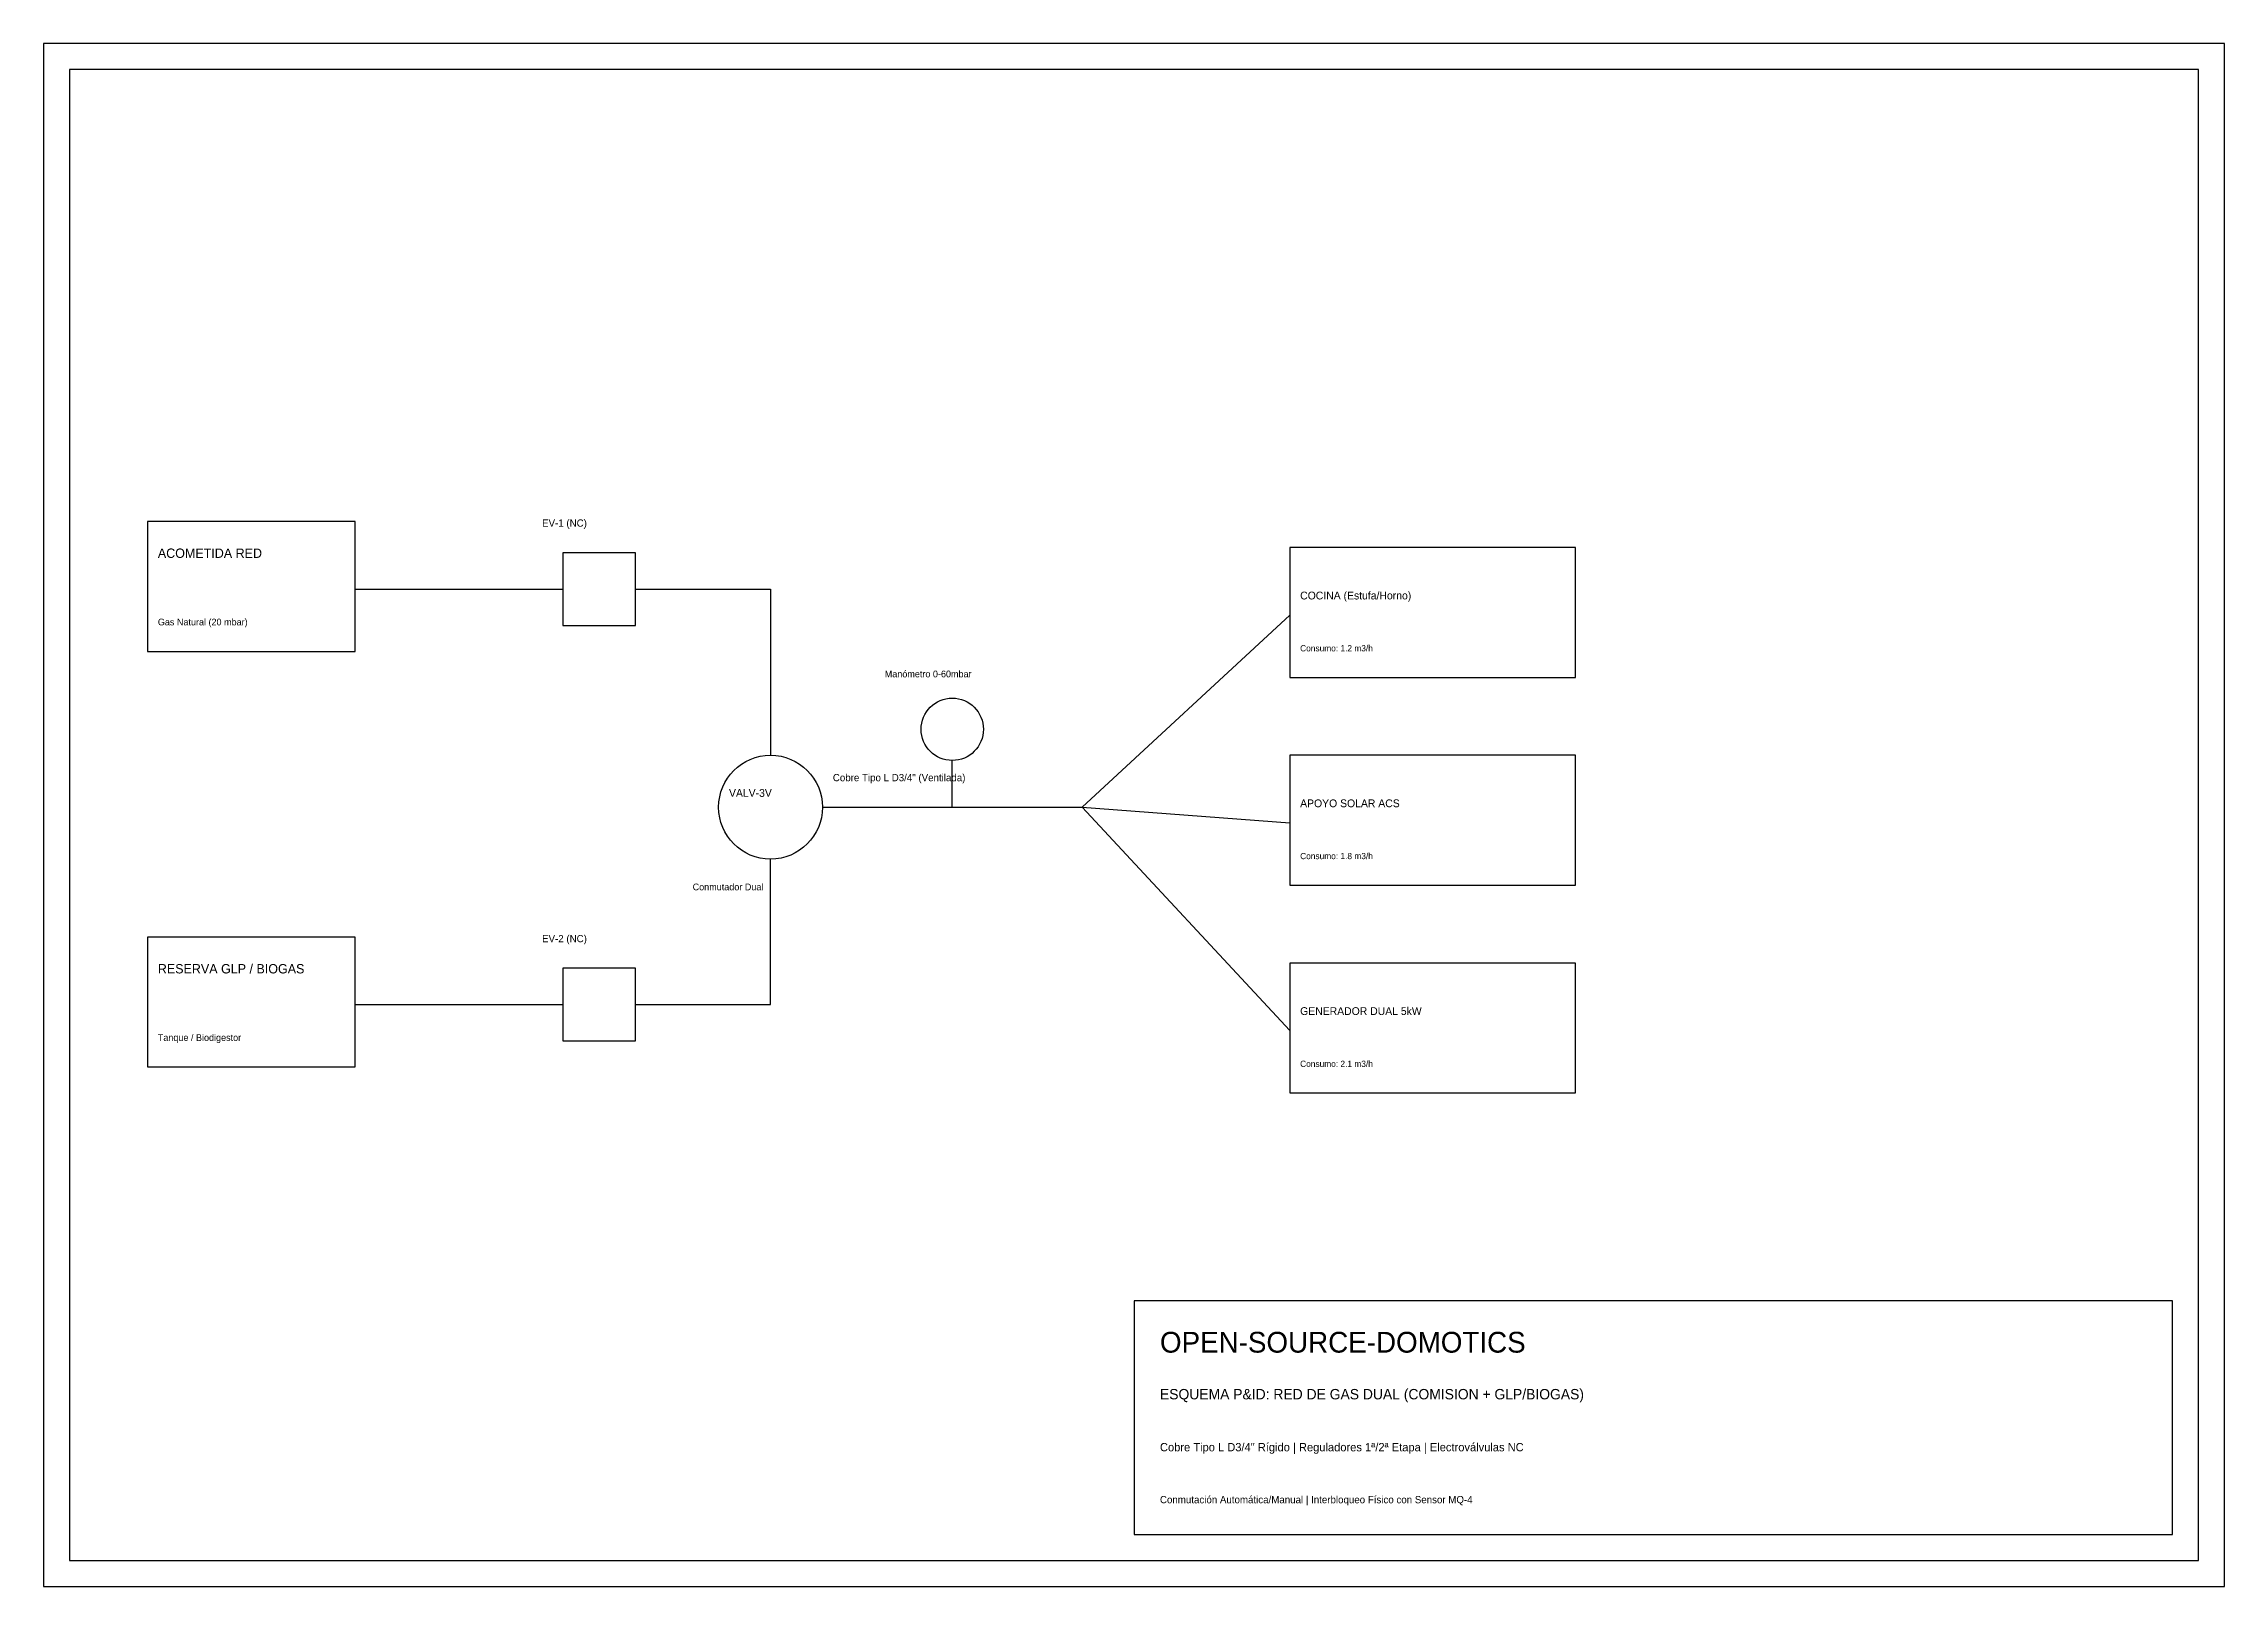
# Model space of a CAD drawing. Extents: x 0 to 420, y 0 to 297.
import ezdxf

# ---------------------------------------------------------------- set-up
doc = ezdxf.new("R2010")
doc.units = 0
for name, color, linetype in [('ELECTROVALVULAS_SEG', 6, 'CONTINUOUS'), ('GAS_COLECTOR_DISTRIB', 3, 'CONTINUOUS'), ('GAS_GLP_BIOGAS', 2, 'CONTINUOUS'), ('GAS_NATURAL_RED', 1, 'CONTINUOUS'), ('MARCO_ROTULO', 7, 'CONTINUOUS'), ('TEXTO_NOTAS', 7, 'CONTINUOUS')]:
    doc.layers.add(name, color=color, linetype=linetype)

msp = doc.modelspace()

# ---------------------------------------------------------------- linework, layer by layer
at = {"layer": 'ELECTROVALVULAS_SEG'}
for p, q in [((114, 199), (100, 199)), ((100, 199), (100, 185)), ((114, 185), (114, 199)), ((100, 185), (114, 185)), ((114, 119), (100, 119)), ((100, 119), (100, 105)), ((114, 105), (114, 119)), ((100, 105), (114, 105))]:
    msp.add_line(p, q, dxfattribs=at)
msp.add_circle((140, 150), 10, dxfattribs=at)
at = {"layer": 'GAS_COLECTOR_DISTRIB'}
for p, q in [((295, 200), (240, 200)), ((240, 200), (240, 175)), ((295, 175), (295, 200)), ((200, 150), (240, 187)), ((240, 175), (295, 175)), ((295, 160), (240, 160)), ((240, 160), (240, 135)), ((295, 135), (295, 160)), ((150, 150), (200, 150)), ((200, 150), (240, 147)), ((200, 150), (240, 107)), ((240, 135), (295, 135)), ((295, 120), (240, 120)), ((240, 120), (240, 95)), ((295, 95), (295, 120)), ((240, 95), (295, 95))]:
    msp.add_line(p, q, dxfattribs=at)
at = {"layer": 'GAS_GLP_BIOGAS'}
for p, q in [((140, 112), (140, 140)), ((60, 125), (20, 125)), ((20, 125), (20, 100)), ((60, 100), (60, 125)), ((60, 112), (100, 112)), ((114, 112), (140, 112)), ((20, 100), (60, 100))]:
    msp.add_line(p, q, dxfattribs=at)
at = {"layer": 'GAS_NATURAL_RED'}
for p, q in [((60, 205), (20, 205)), ((20, 205), (20, 180)), ((60, 180), (60, 205)), ((60, 192), (100, 192)), ((114, 192), (140, 192)), ((140, 192), (140, 160)), ((20, 180), (60, 180))]:
    msp.add_line(p, q, dxfattribs=at)
at = {"layer": 'MARCO_ROTULO'}
for p, q in [((420, 297), (0, 297)), ((0, 297), (0, 0)), ((420, 0), (420, 297)), ((415, 292), (5, 292)), ((5, 292), (5, 5)), ((415, 5), (415, 292)), ((410, 55), (210, 55)), ((210, 55), (210, 10)), ((410, 10), (410, 55)), ((210, 10), (410, 10)), ((5, 5), (415, 5)), ((0, 0), (420, 0))]:
    msp.add_line(p, q, dxfattribs=at)
at = {"layer": 'TEXTO_NOTAS'}
msp.add_line((175, 150), (175, 159), dxfattribs=at)
msp.add_circle((175, 165), 6, dxfattribs=at)

# ---------------------------------------------------------------- texts
at = {"layer": 'ELECTROVALVULAS_SEG'}
for s, p in [('EV-1 (NC)', (96, 204)), ('EV-2 (NC)', (96, 124))]:
    msp.add_text(s, height=1.4, dxfattribs=at).set_placement(p)
at = {"layer": 'GAS_COLECTOR_DISTRIB'}
msp.add_text('Cobre Tipo L D3/4" (Ventilada)', height=1.4, dxfattribs=at).set_placement((152, 155))
at = {"layer": 'TEXTO_NOTAS'}
for s, height, p in [('ACOMETIDA RED', 1.8, (22, 198)), ('COCINA (Estufa/Horno)', 1.5, (242, 190)), ('Gas Natural (20 mbar)', 1.3, (22, 185)), ('Consumo: 1.2 m3/h', 1.2, (242, 180)), ('Manómetro 0-60mbar', 1.3, (162, 175)), ('VALV-3V', 1.5, (132, 152)), ('APOYO SOLAR ACS', 1.5, (242, 150)), ('Consumo: 1.8 m3/h', 1.2, (242, 140)), ('Conmutador Dual', 1.3, (125, 134)), ('RESERVA GLP / BIOGAS', 1.8, (22, 118)), ('GENERADOR DUAL 5kW', 1.5, (242, 110)), ('Tanque / Biodigestor', 1.3, (22, 105)), ('Consumo: 2.1 m3/h', 1.2, (242, 100)), ('OPEN-SOURCE-DOMOTICS', 4, (215, 45)), ('ESQUEMA P&ID: RED DE GAS DUAL (COMISION + GLP/BIOGAS)', 2, (215, 36)), ('Cobre Tipo L D3/4" Rígido | Reguladores 1ª/2ª Etapa | Electroválvulas NC', 1.6, (215, 26)), ('Conmutación Automática/Manual | Interbloqueo Físico con Sensor MQ-4', 1.4, (215, 16))]:
    msp.add_text(s, height=height, dxfattribs=at).set_placement(p)

doc.saveas('drawing.dxf')
